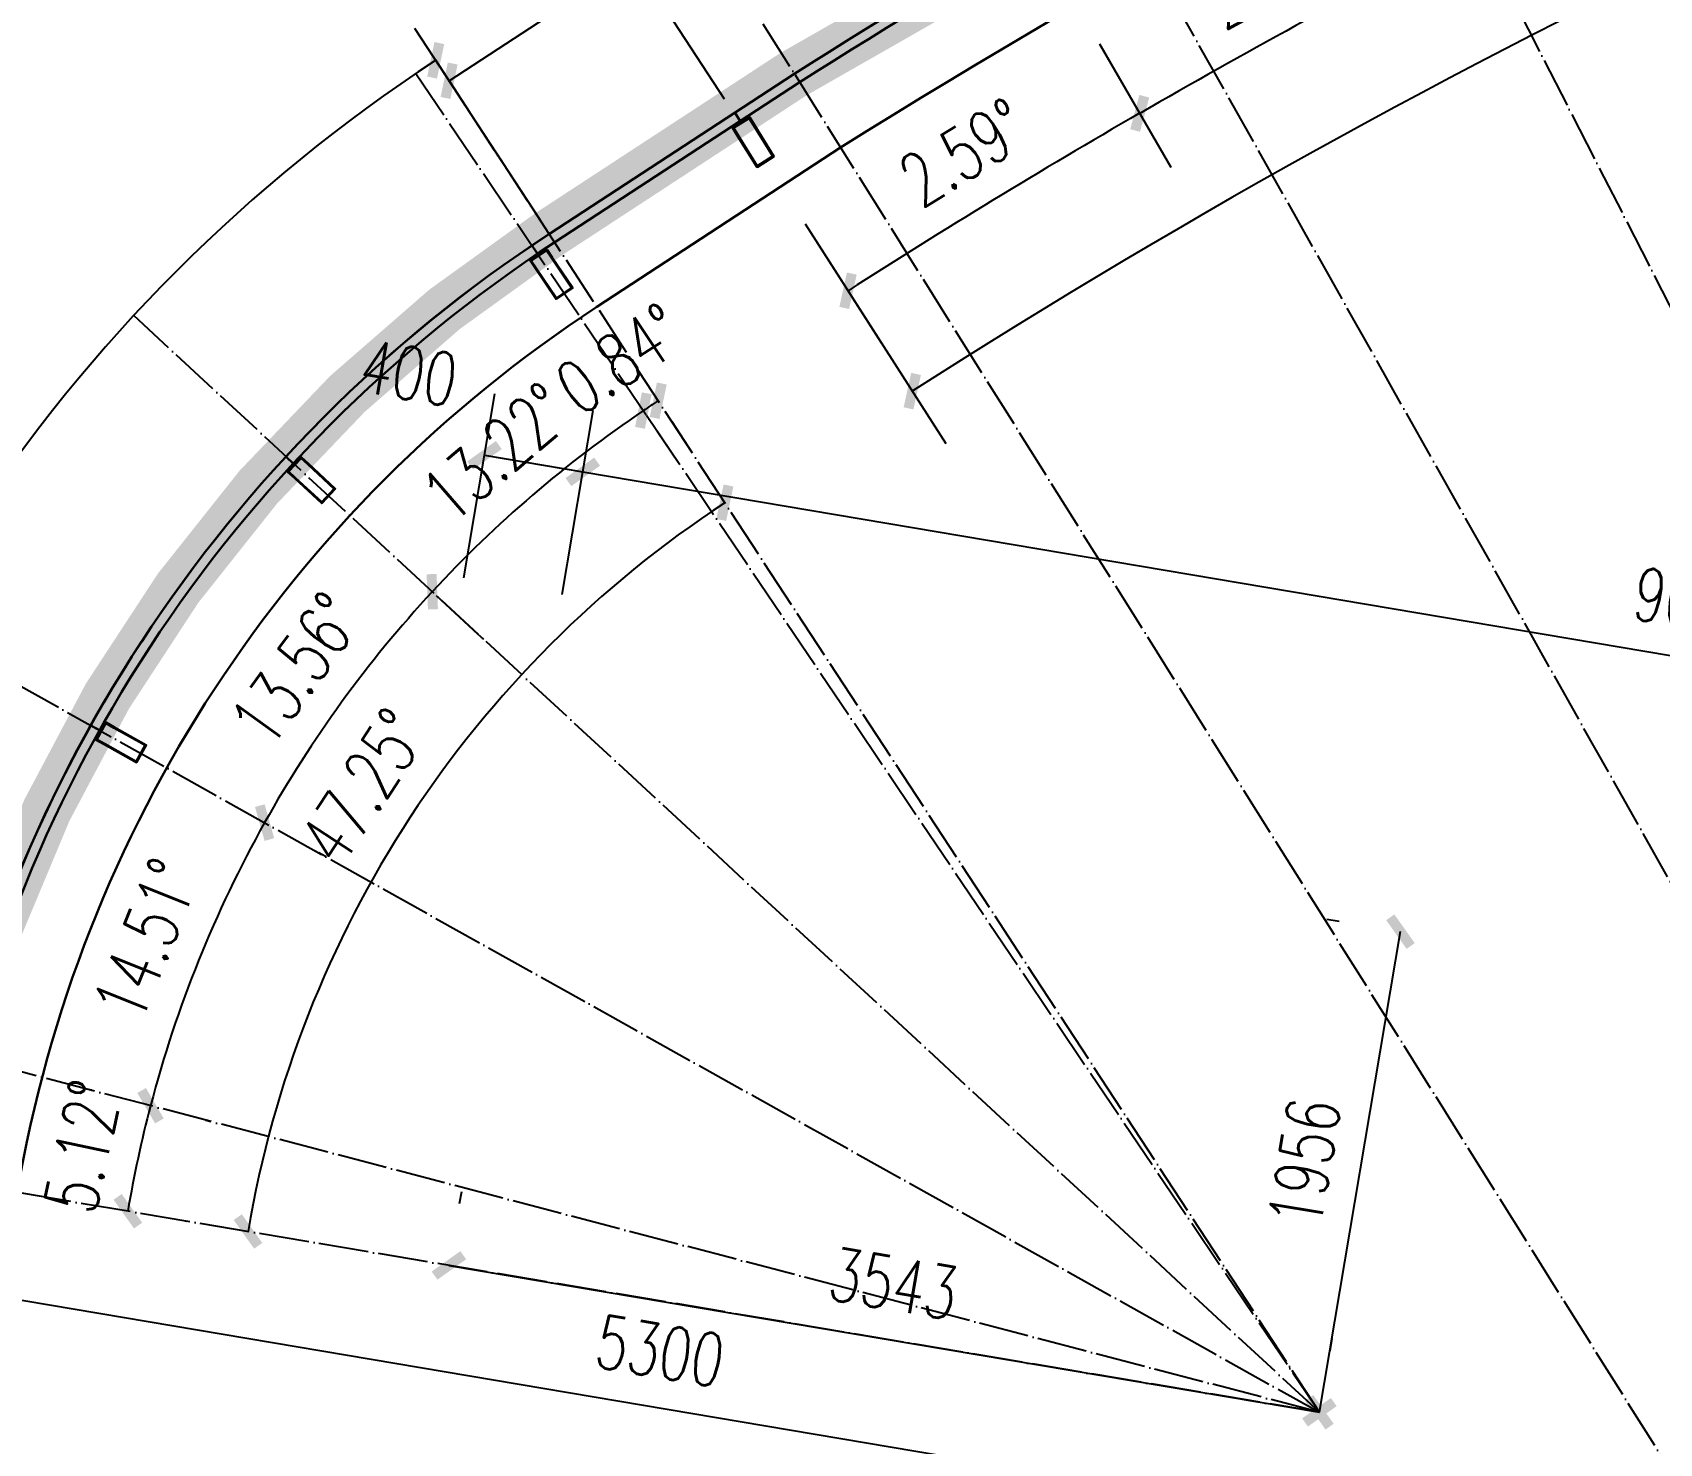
# Model space of a CAD drawing. Extents: x -936 to 12807311, y 101 to 1511157.
# Drawn here: x 12278183 to 12284713, y 1195973 to 1201635 of the extents above; entities that cross this region are included whole.
import ezdxf

# ---------------------------------------------------------------- set-up
doc = ezdxf.new("R2010")
doc.units = 0
doc.header["$LTSCALE"] = 1000
doc.header["$MEASUREMENT"] = 0
for name, pattern in [('PX-PLAN-F2-T3$0$DASHED', [0.75, 0.5, -0.25]), ('PX-PLAN-F2-T3$0$DOTE', [2.42, 2, -0.2, 0.02, -0.2]), ('PX-PLAN-F2-T3$0$S-1-AXIS$0$CENTER', [50.8, 31.75, -6.35, 6.35, -6.35])]:
    doc.linetypes.add(name, pattern=pattern)
for name, color, linetype, lineweight in [('PX-GLAZ-F2$0$PX-GLAZ-F2$0$_EDO-ALUMINIUM-SECTION', 90, 'Continuous', 30), ('PX-GLAZ-F2$0$PX-GLAZ-F2$0$_EDO-GLASS-SECTION', 130, 'Continuous', 30), ('PX-GLAZ-F2$0$PX-GLAZ-F2$0$PX-GLAZ-F2$0$板边线', 36, 'Continuous', 30)]:
    doc.layers.add(name, color=color, linetype=linetype, lineweight=lineweight)
for name, color, linetype in [('PX-GLAZ-F2$0$PX-GLAZ-F2$0$PX-GLAZ-F2$0$幕墙线', 104, 'Continuous'), ('PX-GLAZ-F2$0$绿化', 3, 'Continuous'), ('PX-PLAN-F2-T3$0$FIRE', 1, 'PX-PLAN-F2-T3$0$DASHED'), ('PX-PLAN-F2-T3$0$PUB_DIM', 3, 'Continuous'), ('PX-PLAN-F2-T3$0$S-1-AXIS$0$0S-AXIS', 1, 'PX-PLAN-F2-T3$0$S-1-AXIS$0$CENTER')]:
    doc.layers.add(name, color=color, linetype=linetype)
doc.styles.add('PX-PLAN-F2-T3$0$_TCH_DIM_T3', font='SIMPLEX', dxfattribs={"width": 0.705882, "bigfont": 'GBCBIG'})
doc.dimstyles.new('PX-PLAN-F2-T3$0$_TCH_ARCH&&100', dxfattribs={"dimtxt": 212.5, "dimasz": 100, "dimexe": 250, "dimexo": 300, "dimgap": 118.75, "dimtad": 1, "dimdec": 0, "dimzin": 0, "dimdsep": 46, "dimtxsty": 'PX-PLAN-F2-T3$0$_TCH_DIM_T3', "dimblk": 'PX-PLAN-F2-T3$0$_ArchTick', "dimcen": 0.09, "dimclrd": 1, "dimclre": 1, "dimclrt": 4, "dimazin": 2, "dimtfac": 1, "dimtdec": 0, "dimtix": 1, "dimtmove": 2, "dimatfit": 3, "dimfxl": 0, "dimtolj": 1, "dimtzin": 0, "dimarcsym": 0})

# ---------------------------------------------------------------- blocks, each defined once
blk = doc.blocks.new('PX-PLAN-F2-T3$0$_ArchTick')
at = {"color": 0, "linetype": 'ByBlock', "const_width": 0.4}
blk.add_lwpolyline([(-0.5, -0.5), (0.5, 0.5)], dxfattribs=at)
blk = doc.blocks.new('*D1261')
at = {"layer": 'Defpoints', "color": 0, "transparency": 16777216}
for p in [(12280391.8, 1199872.3), (12279864.5, 1199151.4), (12280258.9, 1199084.8)]:
    blk.add_point(p, dxfattribs=at)
at = {"layer": 'PX-PLAN-F2-T3$0$PUB_DIM', "color": 1, "lineweight": -2, "transparency": 16777216}
for p, q in [((12279914.4, 1199447.2), (12280038.9, 1200185.4)), ((12280308.8, 1199380.7), (12280433.4, 1200118.9)), ((12279997.3, 1199938.9), (12280391.8, 1199872.3))]:
    blk.add_line(p, q, dxfattribs=at)
at = {"layer": 'PX-PLAN-F2-T3$0$PUB_DIM', "color": 1, "lineweight": -2, "transparency": 16777216, "xscale": 100, "yscale": 100, "zscale": 100}
for p, rotation in [((12279997.3, 1199938.9), 170.4236160359734), ((12280391.8, 1199872.3), 350.4236160359733)]:
    blk.add_blockref('PX-PLAN-F2-T3$0$_ArchTick', p, dxfattribs=dict(at, rotation=rotation))
at = {"layer": 'PX-PLAN-F2-T3$0$PUB_DIM', "color": 4, "transparency": 16777216, "insert": (12279693.6, 1200269), "char_height": 212.5, "attachment_point": 5, "rotation": 350.42362, "style": 'PX-PLAN-F2-T3$0$_TCH_DIM_T3'}
blk.add_mtext('\\A1;400', dxfattribs=at)
blk = doc.blocks.new('*D1262')
at = {"layer": 'Defpoints', "color": 0, "transparency": 16777216}
for p in [(12280258.9, 1199084.8), (12289266.3, 1198375.1), (12289133.5, 1197587.6)]:
    blk.add_point(p, dxfattribs=at)
at = {"layer": 'PX-PLAN-F2-T3$0$PUB_DIM', "color": 1, "lineweight": -2, "transparency": 16777216}
for p, q in [((12280308.8, 1199380.7), (12280433.4, 1200118.9)), ((12280391.8, 1199872.3), (12289266.3, 1198375.1)), ((12289183.4, 1197883.4), (12289307.9, 1198621.6))]:
    blk.add_line(p, q, dxfattribs=at)
at = {"layer": 'PX-PLAN-F2-T3$0$PUB_DIM', "color": 1, "lineweight": -2, "transparency": 16777216, "xscale": 100, "yscale": 100, "zscale": 100}
for p, rotation in [((12280391.8, 1199872.3), 170.4236160359729), ((12289266.3, 1198375.1), 350.4236160359729)]:
    blk.add_blockref('PX-PLAN-F2-T3$0$_ArchTick', p, dxfattribs=dict(at, rotation=rotation))
at = {"layer": 'PX-PLAN-F2-T3$0$PUB_DIM', "color": 4, "transparency": 16777216, "insert": (12284866.5, 1199345.6), "char_height": 212.5, "attachment_point": 5, "rotation": 350.42362, "style": 'PX-PLAN-F2-T3$0$_TCH_DIM_T3'}
blk.add_mtext('\\A1;9000', dxfattribs=at)
blk = doc.blocks.new('*D1588')
at = {"layer": 'Defpoints', "color": 0, "transparency": 16777216}
for p in [(12283602.7, 1202554.2), (12282315.5, 1201850.1), (12283464.7, 1201777.2), (12297809.6, 1175052.8)]:
    blk.add_point(p, dxfattribs=at)
at = {"layer": 'PX-PLAN-F2-T3$0$PUB_DIM', "color": 1, "lineweight": -2, "transparency": 16777216}
for p, q in [((12283740.4, 1202287.7), (12284003.5, 1201778.4)), ((12282465.7, 1201590.4), (12282752.6, 1201094.2))]:
    blk.add_line(p, q, dxfattribs=at)
blk.add_arc((12297809.6, 1175052.8), 30331.1, 117.32025, 120.03621, dxfattribs=at)
at = {"layer": 'PX-PLAN-F2-T3$0$PUB_DIM', "color": 1, "lineweight": -2, "transparency": 16777216, "xscale": 100, "yscale": 100, "zscale": 100}
for p, rotation in [((12283888.8, 1202000.5), 27.32025090469158), ((12282627.5, 1201310.6), 210.0362142233411)]:
    blk.add_blockref('PX-PLAN-F2-T3$0$_ArchTick', p, dxfattribs=dict(at, rotation=rotation))
at = {"layer": 'PX-PLAN-F2-T3$0$PUB_DIM', "color": 4, "transparency": 16777216, "insert": (12283146.1, 1201860.5), "char_height": 212.5, "attachment_point": 5, "rotation": 28.67823, "style": 'PX-PLAN-F2-T3$0$_TCH_DIM_T3'}
blk.add_mtext('\\A1;2.72°', dxfattribs=at)
blk = doc.blocks.new('*D1589')
at = {"layer": 'Defpoints', "color": 0, "transparency": 16777216}
for p in [(12282317.3, 1201847), (12281123.1, 1201120), (12282233.2, 1201080.1), (12297809.6, 1175052.8)]:
    blk.add_point(p, dxfattribs=at)
at = {"layer": 'PX-PLAN-F2-T3$0$PUB_DIM', "color": 1, "lineweight": -2, "transparency": 16777216}
for p, q in [((12282467.5, 1201587.3), (12282752, 1201095.3)), ((12281284.8, 1200867.4), (12281591.2, 1200388.7))]:
    blk.add_line(p, q, dxfattribs=at)
blk.add_arc((12297809.6, 1175052.8), 30332.3, 120.03621, 122.62465, dxfattribs=at)
at = {"layer": 'PX-PLAN-F2-T3$0$PUB_DIM', "color": 1, "lineweight": -2, "transparency": 16777216, "xscale": 100, "yscale": 100, "zscale": 100}
for p, rotation in [((12282626.9, 1201311.7), 30.03621422323123), ((12281456.5, 1200599.2), 212.6246542149452)]:
    blk.add_blockref('PX-PLAN-F2-T3$0$_ArchTick', p, dxfattribs=dict(at, rotation=rotation))
at = {"layer": 'PX-PLAN-F2-T3$0$PUB_DIM', "color": 4, "transparency": 16777216, "insert": (12281920.6, 1201154.3), "char_height": 212.5, "attachment_point": 5, "rotation": 31.33043, "style": 'PX-PLAN-F2-T3$0$_TCH_DIM_T3'}
blk.add_mtext('\\A1;2.59°', dxfattribs=at)
blk = doc.blocks.new('*D1590')
at = {"layer": 'Defpoints', "color": 0, "transparency": 16777216}
for p in [(12296701.5, 1205984.8), (12291479, 1204227.7), (12281122.4, 1201121), (12297809.6, 1175052.8)]:
    blk.add_point(p, dxfattribs=at)
at = {"layer": 'PX-PLAN-F2-T3$0$PUB_DIM', "color": 1, "lineweight": -2, "transparency": 16777216}
for p, q in [((12296712.3, 1205685), (12296749.8, 1204637.6)), ((12281284.2, 1200868.4), (12281849.2, 1199985.7))]:
    blk.add_line(p, q, dxfattribs=at)
blk.add_arc((12297809.6, 1175052.8), 29853.9, 92.05163, 122.62465, dxfattribs=at)
at = {"layer": 'PX-PLAN-F2-T3$0$PUB_DIM', "color": 1, "lineweight": -2, "transparency": 16777216, "xscale": 100, "yscale": 100, "zscale": 100}
for p, rotation in [((12296740.8, 1204887.5), 2.051625935712369), ((12281714.4, 1200196.3), 212.6246542150439)]:
    blk.add_blockref('PX-PLAN-F2-T3$0$_ArchTick', p, dxfattribs=dict(at, rotation=rotation))
at = {"layer": 'PX-PLAN-F2-T3$0$PUB_DIM', "color": 4, "transparency": 16777216, "insert": (12288845.8, 1203764.9), "char_height": 212.5, "attachment_point": 5, "rotation": 17.33814, "style": 'PX-PLAN-F2-T3$0$_TCH_DIM_T3'}
blk.add_mtext('\\A1;30.57°', dxfattribs=at)
blk = doc.blocks.new('*D1592')
at = {"layer": 'Defpoints', "color": 0, "transparency": 16777216}
for p in [(12280596, 1201926.3), (12281125.2, 1201116.6), (12280384.4, 1200632.4)]:
    blk.add_point(p, dxfattribs=at)
at = {"layer": 'PX-PLAN-F2-T3$0$PUB_DIM', "color": 1, "lineweight": -2, "transparency": 16777216}
for p, q in [((12280961.1, 1201367.8), (12280459.2, 1202135.5)), ((12279855.2, 1201442), (12280596, 1201926.3)), ((12280220.3, 1200883.5), (12279718.4, 1201651.3))]:
    blk.add_line(p, q, dxfattribs=at)
at = {"layer": 'PX-PLAN-F2-T3$0$PUB_DIM', "color": 1, "lineweight": -2, "transparency": 16777216, "xscale": 100, "yscale": 100, "zscale": 100}
for p, rotation in [((12280596, 1201926.3), 33.17171712535541), ((12279855.2, 1201442), 213.1717171253554)]:
    blk.add_blockref('PX-PLAN-F2-T3$0$_ArchTick', p, dxfattribs=dict(at, rotation=rotation))
at = {"layer": 'PX-PLAN-F2-T3$0$PUB_DIM', "color": 4, "transparency": 16777216, "insert": (12280102.5, 1201872.5), "char_height": 212.5, "attachment_point": 5, "rotation": 33.17172, "style": 'PX-PLAN-F2-T3$0$_TCH_DIM_T3'}
blk.add_mtext('\\A1;885', dxfattribs=at)
blk = doc.blocks.new('*D1593')
at = {"layer": 'Defpoints', "color": 0, "transparency": 16777216}
for p in [(12280523.2, 1200284.1), (12280585.2, 1200325.2), (12280674.7, 1200144.7), (12283348.4, 1196098.1)]:
    blk.add_point(p, dxfattribs=at)
at = {"layer": 'PX-PLAN-F2-T3$0$PUB_DIM', "color": 1, "lineweight": -2, "transparency": 16777216}
for p, q in [((12280749.4, 1200074.1), (12280831.4, 1199948.6)), ((12280691, 1200035.4), (12280775, 1199911.1))]:
    blk.add_line(p, q, dxfattribs=at)
blk.add_arc((12283348.4, 1196098.1), 4850.1, 123.17172, 124.01608, dxfattribs=at)
at = {"layer": 'PX-PLAN-F2-T3$0$PUB_DIM', "color": 1, "lineweight": -2, "transparency": 16777216, "xscale": 100, "yscale": 100, "zscale": 100}
for p, rotation in [((12280635.1, 1200118.3), 214.016081188641), ((12280694.6, 1200157.8), 33.17171712598482)]:
    blk.add_blockref('PX-PLAN-F2-T3$0$_ArchTick', p, dxfattribs=dict(at, rotation=rotation))
at = {"layer": 'PX-PLAN-F2-T3$0$PUB_DIM', "color": 4, "transparency": 16777216, "insert": (12280540.3, 1200325.6), "char_height": 212.5, "attachment_point": 5, "rotation": 33.5939, "style": 'PX-PLAN-F2-T3$0$_TCH_DIM_T3'}
blk.add_mtext('\\A1;0.84°', dxfattribs=at)
blk = doc.blocks.new('*D1594')
at = {"layer": 'Defpoints', "color": 0, "transparency": 16777216}
for p in [(12280479.6, 1200348.7), (12280334.3, 1199897.9), (12279583.6, 1199580.1), (12283348.4, 1196098.1)]:
    blk.add_point(p, dxfattribs=at)
at = {"layer": 'PX-PLAN-F2-T3$0$PUB_DIM', "color": 1, "lineweight": -2, "transparency": 16777216}
for p, q in [((12280647.4, 1200100.1), (12280775, 1199911.1)), ((12279803.8, 1199376.4), (12279971.2, 1199221.6))]:
    blk.add_line(p, q, dxfattribs=at)
blk.add_arc((12283348.4, 1196098.1), 4850.1, 124.01608, 137.23512, dxfattribs=at)
at = {"layer": 'PX-PLAN-F2-T3$0$PUB_DIM', "color": 1, "lineweight": -2, "transparency": 16777216, "xscale": 100, "yscale": 100, "zscale": 100}
for p, rotation in [((12280635.1, 1200118.3), 34.01608118821373), ((12279787.7, 1199391.3), 227.2351218831866)]:
    blk.add_blockref('PX-PLAN-F2-T3$0$_ArchTick', p, dxfattribs=dict(at, rotation=rotation))
at = {"layer": 'PX-PLAN-F2-T3$0$PUB_DIM', "color": 4, "transparency": 16777216, "insert": (12280043.9, 1199950), "char_height": 212.5, "attachment_point": 5, "rotation": 40.6256, "style": 'PX-PLAN-F2-T3$0$_TCH_DIM_T3'}
blk.add_mtext('\\A1;13.22°', dxfattribs=at)
blk = doc.blocks.new('*D1595')
at = {"layer": 'Defpoints', "color": 0, "transparency": 16777216}
for p in [(12279774.7, 1199403.3), (12279539.3, 1199100.5), (12279099.4, 1198473.3), (12283348.4, 1196098.1)]:
    blk.add_point(p, dxfattribs=at)
at = {"layer": 'PX-PLAN-F2-T3$0$PUB_DIM', "color": 1, "lineweight": -2, "transparency": 16777216}
for p, q in [((12279995, 1199199.6), (12279971.2, 1199221.6)), ((12279361.3, 1198326.9), (12279333.1, 1198342.7))]:
    blk.add_line(p, q, dxfattribs=at)
blk.add_arc((12283348.4, 1196098.1), 4850.1, 137.23512, 150.79439, dxfattribs=at)
at = {"layer": 'PX-PLAN-F2-T3$0$PUB_DIM', "color": 1, "lineweight": -2, "transparency": 16777216, "xscale": 100, "yscale": 100, "zscale": 100}
for p, rotation in [((12279787.7, 1199391.3), 47.23512188294197), ((12279114.8, 1198464.7), 240.7943891699026)]:
    blk.add_blockref('PX-PLAN-F2-T3$0$_ArchTick', p, dxfattribs=dict(at, rotation=rotation))
at = {"layer": 'PX-PLAN-F2-T3$0$PUB_DIM', "color": 4, "transparency": 16777216, "insert": (12279241.8, 1199080.1), "char_height": 212.5, "attachment_point": 5, "rotation": 54.01476, "style": 'PX-PLAN-F2-T3$0$_TCH_DIM_T3'}
blk.add_mtext('\\A1;13.56°', dxfattribs=at)
blk = doc.blocks.new('*D1596')
at = {"layer": 'Defpoints', "color": 0, "transparency": 16777216}
for p in [(12279053.2, 1198499.2), (12278930.4, 1198099.3), (12278588.7, 1197346.4), (12283348.4, 1196098.1)]:
    blk.add_point(p, dxfattribs=at)
at = {"layer": 'PX-PLAN-F2-T3$0$PUB_DIM', "color": 1, "lineweight": -2, "transparency": 16777216}
for p, q in [((12279315.1, 1198352.8), (12279333.1, 1198342.7)), ((12278878.8, 1197270.3), (12278898.8, 1197265.1))]:
    blk.add_line(p, q, dxfattribs=at)
blk.add_arc((12283348.4, 1196098.1), 4850.1, 150.79439, 165.3043, dxfattribs=at)
at = {"layer": 'PX-PLAN-F2-T3$0$PUB_DIM', "color": 1, "lineweight": -2, "transparency": 16777216, "xscale": 100, "yscale": 100, "zscale": 100}
for p, rotation in [((12279114.8, 1198464.7), 60.79438916955197), ((12278656.9, 1197328.5), 255.3043044342494)]:
    blk.add_blockref('PX-PLAN-F2-T3$0$_ArchTick', p, dxfattribs=dict(at, rotation=rotation))
at = {"layer": 'PX-PLAN-F2-T3$0$PUB_DIM', "color": 4, "transparency": 16777216, "insert": (12278641.2, 1197995.2), "char_height": 212.5, "attachment_point": 5, "rotation": 68.04935, "style": 'PX-PLAN-F2-T3$0$_TCH_DIM_T3'}
blk.add_mtext('\\A1;14.51°', dxfattribs=at)
blk = doc.blocks.new('*D1597')
at = {"layer": 'Defpoints', "color": 0, "transparency": 16777216}
for p in [(12278711.5, 1197314.2), (12278622.4, 1197188.3), (12278621.5, 1196895.6), (12283348.4, 1196098.1)]:
    blk.add_point(p, dxfattribs=at)
at = {"layer": 'PX-PLAN-F2-T3$0$PUB_DIM', "color": 1, "lineweight": -2, "transparency": 16777216}
for p, q in [((12278421.3, 1197390.3), (12278415.1, 1197392)), ((12278325.7, 1196945.5), (12278319.3, 1196946.6))]:
    blk.add_line(p, q, dxfattribs=at)
blk.add_arc((12283348.4, 1196098.1), 4850.1, 165.3043, 170.42362, dxfattribs=at)
at = {"layer": 'PX-PLAN-F2-T3$0$PUB_DIM', "color": 1, "lineweight": -2, "transparency": 16777216, "xscale": 100, "yscale": 100, "zscale": 100}
for p, rotation in [((12278656.9, 1197328.5), 75.30430443360385), ((12278565.9, 1196905), 260.4236163886421)]:
    blk.add_blockref('PX-PLAN-F2-T3$0$_ArchTick', p, dxfattribs=dict(at, rotation=rotation))
at = {"layer": 'PX-PLAN-F2-T3$0$PUB_DIM', "color": 4, "transparency": 16777216, "insert": (12278386.7, 1197165.1), "char_height": 212.5, "attachment_point": 5, "rotation": 77.86396, "style": 'PX-PLAN-F2-T3$0$_TCH_DIM_T3'}
blk.add_mtext('\\A1;5.12°', dxfattribs=at)
blk = doc.blocks.new('*D1598')
at = {"layer": 'Defpoints', "color": 0, "transparency": 16777216}
for p in [(12280986.6, 1199711.2), (12280060.9, 1198963.7), (12279092.1, 1196816.2), (12283348.4, 1196098.1)]:
    blk.add_point(p, dxfattribs=at)
at = {"layer": 'PX-PLAN-F2-T3$0$PUB_DIM', "color": 1, "lineweight": -2, "transparency": 16777216}
for p, q in [((12280822.5, 1199962.3), (12280825.4, 1199957.7)), ((12278796.2, 1196866.1), (12278801.6, 1196865.2))]:
    blk.add_line(p, q, dxfattribs=at)
blk.add_arc((12283348.4, 1196098.1), 4361, 123.17172, 170.42362, dxfattribs=at)
at = {"layer": 'PX-PLAN-F2-T3$0$PUB_DIM', "color": 1, "lineweight": -2, "transparency": 16777216, "xscale": 100, "yscale": 100, "zscale": 100}
for p, rotation in [((12280962.2, 1199748.5), 33.17171712531385), ((12279048.1, 1196823.7), 260.4236163896455)]:
    blk.add_blockref('PX-PLAN-F2-T3$0$_ArchTick', p, dxfattribs=dict(at, rotation=rotation))
at = {"layer": 'PX-PLAN-F2-T3$0$PUB_DIM', "color": 4, "transparency": 16777216, "insert": (12279511, 1198609.4), "char_height": 212.5, "attachment_point": 5, "rotation": 56.79767, "style": 'PX-PLAN-F2-T3$0$_TCH_DIM_T3'}
blk.add_mtext('\\A1;47.25°', dxfattribs=at)
blk = doc.blocks.new('*D1599')
at = {"layer": 'Defpoints', "color": 0, "transparency": 16777216}
for p in [(12279692.2, 1201691.4), (12278461.9, 1200357.5), (12276759.2, 1197209.8), (12283348.4, 1196098.1)]:
    blk.add_point(p, dxfattribs=at)
at = {"layer": 'PX-PLAN-F2-T3$0$PUB_DIM', "color": 1, "lineweight": -2, "transparency": 16777216}
for p, q in [((12279856.3, 1201440.3), (12279938.4, 1201314.8)), ((12277055, 1197159.9), (12277202.9, 1197135))]:
    blk.add_line(p, q, dxfattribs=at)
blk.add_arc((12283348.4, 1196098.1), 6482.3, 123.17172, 170.42362, dxfattribs=at)
at = {"layer": 'PX-PLAN-F2-T3$0$PUB_DIM', "color": 1, "lineweight": -2, "transparency": 16777216, "xscale": 100, "yscale": 100, "zscale": 100}
for p, rotation in [((12279801.6, 1201524), 33.17171712540819), ((12276956.4, 1197176.5), 260.4236163896746)]:
    blk.add_blockref('PX-PLAN-F2-T3$0$_ArchTick', p, dxfattribs=dict(at, rotation=rotation))
at = {"layer": 'PX-PLAN-F2-T3$0$PUB_DIM', "color": 4, "transparency": 16777216, "insert": (12277736.1, 1199771), "char_height": 212.5, "attachment_point": 5, "rotation": 56.79767, "style": 'PX-PLAN-F2-T3$0$_TCH_DIM_T3'}
blk.add_mtext('\\A1;4689', dxfattribs=at)
blk = doc.blocks.new('*D1600')
at = {"layer": 'Defpoints', "color": 0, "transparency": 16777216}
for p in [(12278122.2, 1196979.9), (12283348.4, 1196098.1), (12283278, 1195681.2)]:
    blk.add_point(p, dxfattribs=at)
at = {"layer": 'PX-PLAN-F2-T3$0$PUB_DIM', "color": 1, "lineweight": -2, "transparency": 16777216}
for p, q in [((12278072.3, 1196684), (12278010.3, 1196316.4)), ((12278051.9, 1196562.9), (12283278, 1195681.2)), ((12283298.5, 1195802.3), (12283236.4, 1195434.7))]:
    blk.add_line(p, q, dxfattribs=at)
at = {"layer": 'PX-PLAN-F2-T3$0$PUB_DIM', "color": 1, "lineweight": -2, "transparency": 16777216, "xscale": 100, "yscale": 100, "zscale": 100}
for p, rotation in [((12278051.9, 1196562.9), 170.4236163896778), ((12283278, 1195681.2), 350.4236163896778)]:
    blk.add_blockref('PX-PLAN-F2-T3$0$_ArchTick', p, dxfattribs=dict(at, rotation=rotation))
at = {"layer": 'PX-PLAN-F2-T3$0$PUB_DIM', "color": 4, "transparency": 16777216, "insert": (12280702.4, 1196343.9), "char_height": 212.5, "attachment_point": 5, "rotation": 350.42362, "style": 'PX-PLAN-F2-T3$0$_TCH_DIM_T3'}
blk.add_mtext('\\A1;5300', dxfattribs=at)
blk = doc.blocks.new('*D1606')
at = {"layer": 'Defpoints', "color": 0, "transparency": 16777216}
for p in [(12279854.5, 1196687.6), (12283348.4, 1196098.1), (12283348.4, 1196098.1)]:
    blk.add_point(p, dxfattribs=at)
at = {"layer": 'PX-PLAN-F2-T3$0$PUB_DIM', "color": 1, "lineweight": -2, "transparency": 16777216}
for p, q in [((12279904.4, 1196983.4), (12279896, 1196934.1)), ((12279854.5, 1196687.6), (12283348.4, 1196098.1)), ((12283398.3, 1196394), (12283390, 1196344.7))]:
    blk.add_line(p, q, dxfattribs=at)
at = {"layer": 'PX-PLAN-F2-T3$0$PUB_DIM', "color": 1, "lineweight": -2, "transparency": 16777216, "xscale": 100, "yscale": 100, "zscale": 100}
for p, rotation in [((12279854.5, 1196687.6), 170.4236160329069), ((12283348.4, 1196098.1), 350.4236160329069)]:
    blk.add_blockref('PX-PLAN-F2-T3$0$_ArchTick', p, dxfattribs=dict(at, rotation=rotation))
at = {"layer": 'PX-PLAN-F2-T3$0$PUB_DIM', "color": 4, "transparency": 16777216, "insert": (12281638.8, 1196614.7), "char_height": 212.5, "attachment_point": 5, "rotation": 350.42362, "style": 'PX-PLAN-F2-T3$0$_TCH_DIM_T3'}
blk.add_mtext('\\A1;3543', dxfattribs=at)
blk = doc.blocks.new('*D1607')
at = {"layer": 'Defpoints', "color": 0, "transparency": 16777216}
for p in [(12283673.8, 1198027), (12283673.8, 1198027), (12283348.4, 1196098.1)]:
    blk.add_point(p, dxfattribs=at)
at = {"layer": 'PX-PLAN-F2-T3$0$PUB_DIM', "color": 1, "lineweight": -2, "transparency": 16777216}
for p, q in [((12283378, 1198076.9), (12283427.3, 1198068.6)), ((12283348.4, 1196098.1), (12283673.8, 1198027)), ((12283052.5, 1196148.1), (12283101.8, 1196139.7))]:
    blk.add_line(p, q, dxfattribs=at)
at = {"layer": 'PX-PLAN-F2-T3$0$PUB_DIM', "color": 1, "lineweight": -2, "transparency": 16777216, "xscale": 100, "yscale": 100, "zscale": 100}
for p, rotation in [((12283673.8, 1198027), 80.42361606716608), ((12283348.4, 1196098.1), 260.4236160671661)]:
    blk.add_blockref('PX-PLAN-F2-T3$0$_ArchTick', p, dxfattribs=dict(at, rotation=rotation))
at = {"layer": 'PX-PLAN-F2-T3$0$PUB_DIM', "color": 4, "transparency": 16777216, "insert": (12283289.2, 1197100), "char_height": 212.5, "attachment_point": 5, "rotation": 80.42362, "style": 'PX-PLAN-F2-T3$0$_TCH_DIM_T3'}
blk.add_mtext('\\A1;1956', dxfattribs=at)
blk = doc.blocks.new('PX-GLAZ-F2$0$PX-GLAZ-F2$0$标准块')
at = {"layer": 'PX-GLAZ-F2$0$PX-GLAZ-F2$0$_EDO-ALUMINIUM-SECTION'}
blk.add_line((0, 0), (0, -46, 0.1), dxfattribs=at)
at = {"layer": 'PX-GLAZ-F2$0$PX-GLAZ-F2$0$_EDO-ALUMINIUM-SECTION', "extrusion": (1.58294e-17, 0.001776, 0.999998)}
for points in [[(40, -49), (40, -85), (40, -233), (-40, -233), (-40, -85.2), (-40, -46), (40, -46)], [(37, -49), (37, -85), (37, -85), (37, -230), (-37, -230), (-37, -85), (-37, -85), (-37, -49), (37, -49)]]:
    blk.add_lwpolyline(points, close=True, dxfattribs=at)
blk = doc.blocks.new('PX-GLAZ-F2')
at = {"layer": 'PX-GLAZ-F2$0$绿化', "ltscale": 100}
h = blk.add_hatch(dxfattribs=at)
h.set_pattern_fill('CROSS', color=256, scale=200)
h.set_pattern_definition([(0, (0, 0), (317.5, 317.5), [158.75, -476.25]), (90, (79.38, -79.38), (-317.5, 317.5), [158.75, -476.25])])
edge = h.paths.add_edge_path()
edge.add_spline(control_points=[(12248706, 1227659.1), (12249131.2, 1228506.9), (12249645.7, 1229303.6), (12250243.3, 1230039.9)], knot_values=[0, 0, 0, 0, 0.216924, 0.216924, 0.216924, 0.216924], weights=[1, 0.996083, 0.996083, 1], degree=3, periodic=0)
edge.add_spline(control_points=[(12250243.3, 1230039.9), (12252309.9, 1232880.9), (12254376.5, 1235721.8), (12256443.1, 1238562.8)], knot_values=[0.216924, 0.216924, 0.216924, 0.216924, 1.216924, 1.216924, 1.216924, 1.216924], weights=[1, 1, 1, 1], degree=3, periodic=0)
edge.add_spline(control_points=[(12256443.1, 1238562.8), (12256855.1, 1239129.1), (12257479, 1239447.2), (12258179.2, 1239448.1)], knot_values=[1.216924, 1.216924, 1.216924, 1.216924, 2.157612, 2.157612, 2.157612, 2.157612], weights=[1, 0.927608, 0.927608, 1], degree=3, periodic=0)
edge.add_spline(control_points=[(12258179.2, 1239448.1), (12258879.5, 1239448.9), (12259504.2, 1239132.3), (12259917.5, 1238567)], knot_values=[2.157612, 2.157612, 2.157612, 2.157612, 3.098299, 3.098299, 3.098299, 3.098299], weights=[1, 0.927608, 0.927608, 1], degree=3, periodic=0)
edge.add_spline(control_points=[(12259917.5, 1238567), (12260548, 1237710.5), (12261178.5, 1236854), (12261808.9, 1235997.5)], knot_values=[3.098299, 3.098299, 3.098299, 3.098299, 4.098299, 4.098299, 4.098299, 4.098299], weights=[1, 1, 1, 1], degree=3, periodic=0)
edge.add_spline(control_points=[(12261808.9, 1235997.5), (12263521.2, 1233671.3), (12265804.9, 1231902.8), (12268485.4, 1230826.9)], knot_values=[4.098299, 4.098299, 4.098299, 4.098299, 4.652859, 4.652859, 4.652859, 4.652859], weights=[1, 0.974536, 0.974536, 1], degree=3, periodic=0)
edge.add_spline(control_points=[(12268485.4, 1230826.9), (12268662.4, 1231007.2), (12268731.6, 1231250.2), (12268676.3, 1231496.7)], knot_values=[4.652859, 4.652859, 4.652859, 4.652859, 5.649853, 5.649853, 5.649853, 5.649853], weights=[1, 0.918868, 0.918868, 1], degree=3, periodic=0)
edge.add_spline(control_points=[(12268676.3, 1231496.7), (12268617.1, 1231738.6), (12268468.8, 1231938.7), (12268254.4, 1232065.5)], knot_values=[5.649853, 5.649853, 5.649853, 5.649853, 6.446513, 6.446513, 6.446513, 6.446513], weights=[1, 0.947807, 0.947807, 1], degree=3, periodic=0)
edge.add_spline(control_points=[(12268254.4, 1232065.5), (12267103.1, 1232776.1), (12266083.6, 1233665.5), (12265223.4, 1234709.7)], knot_values=[6.446513, 6.446513, 6.446513, 6.446513, 6.775264, 6.775264, 6.775264, 6.775264], weights=[1, 0.991014, 0.991014, 1], degree=3, periodic=0)
edge.add_spline(control_points=[(12265223.4, 1234709.7), (12264096, 1236051.5), (12262129.6, 1238391.9), (12260372, 1242231), (12256480.6, 1243543.3), (12252849.4, 1241495), (12250340.6, 1238037), (12248070.6, 1234565), (12247519.7, 1230670.2), (12248353, 1228555.3), (12248706, 1227659.1)], knot_values=[6.775264, 6.775264, 6.775264, 6.775264, 5292.874969, 9226.385284, 12034.29998, 16515.783225, 20509.83686, 24941.222035, 28831.152857, 31691.101626, 31691.101626, 31691.101626, 31691.101626], weights=[1, 1, 1, 1, 1, 1, 1, 1, 1, 1, 1], degree=3, periodic=0)
edge = h.paths.add_edge_path()
edge.add_line((12350572.1, 1250171.9), (12345847.5, 1250548.3))
edge.add_line((12345847.5, 1250548.3), (12342141.8, 1229321))
edge.add_arc((12336175.4, 1230692.1), 6121.9, 302.60421, 347.05847, ccw=False)
edge.add_arc((12345389.7, 1216855.3), 10503.8, 124.27677, 148.99986)
edge.add_arc((12344287.8, 1217517.4), 9218.3, 148.99986, 195.78563)
edge.add_arc((12226671.4, 1184267.2), 113007.7, 14.3349, 15.785626, ccw=False)
edge.add_arc((12324166, 1209181.5), 12380.1, -17.80782, 14.3349, ccw=False)
edge.add_line((12335952.9, 1205395.4), (12334257.7, 1200117.8))
edge.add_arc((12334246.6, 1197712), 2405.9, 11.27506, 89.73573, ccw=False)
edge.add_arc((12335021.7, 1197866.5), 1615.6, -9.56278, 11.27506, ccw=False)
edge.add_arc((12318788.1, 1200601.3), 18077.9, 349.66451, 350.43722, ccw=False)
edge.add_line((12336572.7, 1197357.9), (12337158.7, 1197228.4))
edge.add_line((12337158.7, 1197228.4), (12338932.8, 1205257.3))
edge.add_arc((12331756, 1206843.1), 7350, 347.53975, 385.14259)
edge.add_line((12338409.6, 1209966), (12337135.1, 1212681.5))
edge.add_arc((12343155, 1215506.9), 6650, 136.3842, 205.14259, ccw=False)
edge.add_line((12338340.5, 1220094.1), (12341350.4, 1223253.1))
edge.add_arc((12336029.1, 1228323.2), 7350, 316.3842, 350.09754)
edge.add_line((12343269.6, 1227059.2), (12347090.2, 1248944.5))
edge.add_line((12347090.2, 1248944.5), (12351754.6, 1248573))
edge.add_arc((12350316, 1248745.8), 1448.9, 353.14964, 439.81841)
edge = h.paths.add_edge_path()
edge.add_line((12329890.5, 1220636.8), (12332760, 1212631.4))
edge.add_line((12332760, 1212631.4), (12329676.6, 1211775.2))
edge.add_line((12329676.6, 1211775.2), (12331314.6, 1212230))
edge.add_line((12331314.6, 1212230), (12332557.8, 1207752.6))
edge.add_line((12332557.8, 1207752.6), (12330392.5, 1207151.4))
edge.add_arc((12335853.3, 1214426.6), 9096.6, 186.95866, 233.10806, ccw=False)
edge.add_arc((12340898.8, 1215042.4), 14179.5, 162.97302, 186.95866, ccw=False)
edge.add_arc((12329376.2, 1218571.1), 2128.8, 76.01983, 162.97302, ccw=False)
edge = h.paths.add_edge_path()
edge.add_spline(control_points=[(12297159.8, 1230058.2), (12297328.4, 1230848.4), (12297611.5, 1232175), (12298661.8, 1234113.7), (12300752.4, 1233643.1), (12302179.5, 1231710.5), (12305502.7, 1231446.7), (12308858, 1230950.4), (12312135.6, 1229259.9), (12315220.2, 1226420), (12318080.9, 1222865.1), (12322418.9, 1219690.6), (12322542.4, 1214282.7), (12320895.5, 1209063.7), (12315723.8, 1207150.9), (12311909, 1207413.1), (12309758.9, 1207758.4), (12309129.1, 1207859.5), (12310995.9, 1207584.2), (12312844.4, 1207963.6), (12314451.8, 1208952), (12317354.8, 1210737), (12318732.3, 1213854), (12318097.8, 1217202.3), (12317569.7, 1221919.1), (12314841.7, 1225803.1), (12310583.9, 1227900.3), (12307035.2, 1229914.1), (12303029.1, 1230689.2), (12298985.3, 1230144.5), (12298893.7, 1229984.7), (12298802.1, 1229824.9), (12298710.5, 1229665.1), (12298697.1, 1229625.6), (12298683.7, 1229586), (12298670.3, 1229546.5), (12298166.8, 1229717.1), (12297663.3, 1229887.7), (12297159.8, 1230058.2)], knot_values=[0, 0, 0, 0, 2509.700408, 4213.359833, 5630.177683, 7984.518911, 11137.817694, 14924.091468, 18297.557361, 21965.658871, 27403.802694, 32175.788926, 37032.380513, 42474.260842, 47438.699166, 52055.119781, 53967.632625, 53967.632625, 53967.632625, 53968.33034, 53968.33034, 53968.33034, 53969.537115, 53969.537115, 53969.537115, 53970.538726, 53970.538726, 53970.538726, 53971.188756, 53971.188756, 53971.188756, 53972.188756, 53972.188756, 53972.188756, 53973.188756, 53973.188756, 53973.188756, 53974.188756, 53974.188756, 53974.188756, 53974.188756], weights=[1, 1, 1, 1, 1, 1, 1, 1, 1, 1, 1, 1, 1, 1, 1, 1, 1, 1, 0.959842, 0.959842, 1, 0.882279, 0.882279, 1, 0.918131, 0.918131, 1, 0.965097, 0.965097, 1, 1, 1, 1, 1, 1, 1, 1, 1, 1], degree=3, periodic=0)
edge = h.paths.add_edge_path()
edge.add_arc((12264417, 1231062), 31784.2, 288.69408, 306.13039)
edge.add_arc((12282712.2, 1205688.8), 536.1, 326.20587, 388.29705)
edge.add_arc((12282257.3, 1205342), 1104.7, 32.95484, 44.08798)
edge.add_arc((12296904.8, 1178998.3), 30446.8, 117.06634, 124.81688)
edge.add_arc((12270335.2, 1229379), 26995.3, 242.81788, 289.89359, ccw=False)
edge.add_arc((12269712.4, 1219643.1), 18465.3, 214.97876, 230.64533, ccw=False)
edge.add_arc((12280518, 1228316.3), 32304.1, 208.46123, 216.59643, ccw=False)
edge.add_line((12252118.2, 1212921.4), (12251073.7, 1212284.2))
edge.add_arc((12251548.3, 1211765), 703.4, 132.4299, 196.5559)
edge.add_arc((12269478.4, 1221332.5), 21012.7, 207.7011, 284.11957)
edge = h.paths.add_edge_path()
edge.add_arc((12233920.3, 1265851.6), 16144.8, -7.15606, 23.05907, ccw=False)
edge.add_arc((12272144.2, 1259604.6), 22605.3, 169.19974, 186.44518)
edge.add_line((12249681.8, 1257067.1), (12250208.3, 1252638.7))
edge.add_line((12250208.3, 1252638.7), (12250862.7, 1252716.6))
edge.add_arc((12273478.7, 1255109.2), 22742.2, 165.02933, 186.03914, ccw=False)
edge.add_arc((12521635.5, 1188752), 279617.8, 164.395979, 165.029333, ccw=False)
edge.add_arc((12246304.4, 1265646.6), 6249.3, 344.39598, 373.49578)
edge.add_arc((12241392.1, 1264467.7), 11301.1, 13.49578, 45.22187)
edge.add_line((12249352.2, 1272489.7), (12248777.5, 1272176.5))
edge.add_spline(control_points=[(12272311.3, 1185673.5), (12273059.3, 1190105.5), (12273807.4, 1194537.4), (12273916.6, 1195057.1), (12273551.9, 1195443.1), (12273187.2, 1195829.1), (12272662.2, 1195749.5), (12269776.4, 1195164.7), (12266890.5, 1194579.8), (12265653.8, 1194222), (12265338.4, 1192973.8), (12264835.5, 1189992.8), (12264332.5, 1187011.7), (12264187.7, 1185999.1), (12265170.5, 1185715.3), (12268131.7, 1185215.7), (12271092.9, 1184716.1), (12272121.2, 1184661.4), (12272311.3, 1185673.5)], knot_values=[0, 0, 0, 1, 1, 1.964231, 1.964231, 2.928463, 2.928463, 3.928463, 3.928463, 4.970151, 4.970151, 5.970151, 5.970151, 7.401839, 7.401839, 8.401839, 8.401839, 9.840172, 9.840172, 9.840172], weights=[1, 1, 1, 0.886016, 1, 0.886016, 1, 1, 1, 0.867399, 1, 1, 1, 0.75454, 1, 1, 1, 0.752355, 1], degree=2, periodic=0)
at = {"layer": 'PX-GLAZ-F2$0$PX-GLAZ-F2$0$_EDO-GLASS-SECTION', "elevation": 41.4}
for points in [[(12277326.3, 1194361.5), (12277777.8, 1197038.1, -0.209147), (12280257.7, 1200827.4), (12281238.9, 1201468.8, -0.022979), (12283537.9, 1202781.6, -0.022089)], [(12277365.8, 1194354.8), (12277817.3, 1197031.5, -0.209147), (12280279.6, 1200793.9), (12281260.5, 1201435.1, -0.022977), (12283556, 1202746, -0.022086)]]:
    blk.add_lwpolyline(points, format="xyb", dxfattribs=at)
at = {"layer": 'PX-GLAZ-F2$0$PX-GLAZ-F2$0$PX-GLAZ-F2$0$幕墙线'}
blk.add_lwpolyline([(12323099.5, 1165632.8), (12283699.3, 1172280.1, -0.197266), (12279830.3, 1174687.9), (12276577.2, 1179200.6, -0.200559), (12275528, 1183707.4), (12277777.1, 1197038.1, -0.209147), (12280257, 1200827.4), (12281238.1, 1201468.8, -0.130847), (12296567.6, 1206211.6, -0.051791), (12299124.4, 1206048.7), (12299771.5, 1205939.5), (12331255.7, 1200627.7)], format="xyb", dxfattribs=at)
at = {"layer": 'PX-GLAZ-F2$0$PX-GLAZ-F2$0$PX-GLAZ-F2$0$板边线', "color": 30}
blk.add_lwpolyline([(12347255.9, 1248730.7), (12343466.6, 1227024.9, -0.148173), (12341495.2, 1223115.1), (12338485.3, 1219956.2, 0.309353), (12337316.1, 1212766.4), (12338590.6, 1210050.9, -0.165562), (12339128.1, 1205214.1), (12337310.9, 1196990), (12336185.9, 1197238.6), (12336233.7, 1197446.5, 0.431537), (12334738.4, 1199685.2), (12299066.1, 1205703.6, 0.051791), (12296581.5, 1205861.9, 0.13082), (12281426.9, 1201174), (12280448.5, 1200534.4, 0.209147), (12278122.2, 1196979.9), (12275873.2, 1183649.2, 0.200559), (12276861.1, 1179405.3), (12276912.9, 1179333.5), (12275141.3, 1178056.4), (12275053.4, 1178179.3, 0.197655), (12271539.9, 1180382)], format="xyb", dxfattribs=at)
blk.add_lwpolyline([(12280448.5, 1200534.4), (12281426.9, 1201174, -0.13082), (12296581.5, 1205861.9, -0.051791), (12299066.1, 1205703.6), (12334738.4, 1199685.2, -0.431537), (12336233.7, 1197446.5), (12330060.5, 1170588.4, -0.3971), (12323157.7, 1165977.9), (12283757.5, 1172625.2, -0.197266), (12280114.2, 1174892.6), (12276861.1, 1179405.3, -0.200559), (12275873.2, 1183649.2), (12278122.2, 1196979.9, -0.209147)], format="xyb", close=True, dxfattribs=at)
at = {"layer": 'PX-GLAZ-F2$0$绿化', "ltscale": 100, "elevation": -0.1}
blk.add_lwpolyline([(12252118.2, 1212921.4), (12251073.7, 1212284.2, 0.28734), (12250874, 1211564.6, 0.346371), (12274604.3, 1200954.6, 0.076227), (12283157.8, 1205390.6, 0.277753), (12283184.3, 1205943, 0.048616), (12283050.8, 1206110.6, 0.033831), (12279521, 1203994.6, -0.208345), (12258003.2, 1205365.1, -0.068465), (12254582.5, 1209057.4, -0.035511), (12252118.2, 1212921.4, 0.743112)], format="xyb", dxfattribs=at)
at = {"layer": 'PX-GLAZ-F2$0$PX-GLAZ-F2$0$_EDO-ALUMINIUM-SECTION', "extrusion": (4.2262e-08, -6.77824e-08, 1), "rotation": 31.94331634516401}
blk.add_blockref('PX-GLAZ-F2$0$PX-GLAZ-F2$0$标准块', (12281001.9, 1201314.4, 42), dxfattribs=at)
at = {"layer": 'PX-GLAZ-F2$0$PX-GLAZ-F2$0$_EDO-ALUMINIUM-SECTION', "extrusion": (4.46758e-08, -6.62161e-08, 1), "rotation": 34.00956876991644}
blk.add_blockref('PX-GLAZ-F2$0$PX-GLAZ-F2$0$标准块', (12280187.8, 1200781, 1.2), dxfattribs=at)
at = {"layer": 'PX-GLAZ-F2$0$PX-GLAZ-F2$0$_EDO-ALUMINIUM-SECTION', "extrusion": (5.86354e-08, -5.42404e-08, 1), "rotation": 47.23511544568776}
blk.add_blockref('PX-GLAZ-F2$0$PX-GLAZ-F2$0$标准块', (12279200.3, 1199933.6, 1.1), dxfattribs=at)
at = {"layer": 'PX-GLAZ-F2$0$PX-GLAZ-F2$0$_EDO-ALUMINIUM-SECTION', "extrusion": (6.97094e-08, -3.89971e-08, 1), "rotation": 60.78536297439476}
blk.add_blockref('PX-GLAZ-F2$0$PX-GLAZ-F2$0$标准块', (12278417.2, 1198854.8, 42.2), dxfattribs=at)
blk = doc.blocks.new('PX-PLAN-F2-T3')
at = {"layer": 'PX-PLAN-F2-T3$0$FIRE', "ltscale": 3, "const_width": 200}
blk.add_lwpolyline([(12322901.354, 1189456.567), (12304840.979, 1192410.262), (12305255.553, 1194867.576), (12300670.437, 1195641.13), (12300251.96, 1193160.729), (12300257.49, 1193159.528), (12299812.877, 1189954.56), (12296401.144, 1170137.147), (12283699.307, 1172280.117, -0.19726637), (12279830.278, 1174687.897), (12276577.213, 1179200.605, -0.2005594), (12275528.028, 1183707.388), (12277777.096, 1197038.089, -0.20914723), (12280256.963, 1200827.387), (12281238.141, 1201468.76, -0.12420417), (12295753.435, 1206168.525), (12294527.793, 1198908.482), (12298176.851, 1198292.941), (12299475.357, 1205989.466), (12334748.086, 1200038.484)], format="xyb", dxfattribs=at)
at = {"layer": 'PX-PLAN-F2-T3$0$S-1-AXIS$0$0S-AXIS', "linetype": 'PX-PLAN-F2-T3$0$DOTE', "ltscale": 0.1}
for p, q in [((12283258.205, 1203461.084, 42.722), (12297809.611, 1175052.759)), ((12297809.611, 1175052.759), (12282145.861, 1202863.249, 43.157)), ((12297809.611, 1175052.759), (12280850.597, 1202092.882)), ((12283348.362, 1196098.142), (12279801.582, 1201524.033)), ((12279722.009, 1201471.178), (12283348.362, 1196098.142)), ((12283348.362, 1196098.142), (12278589.421, 1200499.554)), ((12277690.147, 1199261.139), (12283348.362, 1196098.142)), ((12283348.362, 1196098.142), (12277078.139, 1197742.601)), ((12283348.362, 1196098.142), (12276956.415, 1197176.549))]:
    blk.add_line(p, q, dxfattribs=at)
at = {"layer": 'PX-PLAN-F2-T3$0$PUB_DIM'}
for base, center, p1, p2, picture, middle in [((12291479.037, 1204227.699), (12297809.611, 1175052.759), (12296701.535, 1205984.772), (12281122.437, 1201121.044), '*D1590', (12288845.797, 1203764.92)), ((12283464.718, 1201777.223), (12297809.611, 1175052.759), (12283602.73, 1202554.231), (12282315.538, 1201850.149), '*D1588', (12283146.058, 1201860.459)), ((12282233.17, 1201080.097), (12297809.611, 1175052.759), (12282317.349, 1201847.018), (12281123.089, 1201120.027), '*D1589', (12281920.647, 1201154.27)), ((12280674.726, 1200144.747), (12283348.362, 1196098.142), (12280585.206, 1200325.239), (12280523.214, 1200284.061), '*D1593', (12280540.302, 1200325.588)), ((12280334.254, 1199897.943), (12283348.362, 1196098.142), (12280479.562, 1200348.739), (12279583.574, 1199580.09), '*D1594', (12280043.905, 1199950.033)), ((12280060.921, 1198963.702), (12283348.362, 1196098.142), (12280986.61, 1199711.168), (12279092.053, 1196816.239), '*D1598', (12279511.026, 1198609.447)), ((12279539.251, 1199100.477), (12283348.362, 1196098.142), (12279774.738, 1199403.287), (12279099.448, 1198473.326), '*D1595', (12279241.763, 1199080.146)), ((12278930.383, 1198099.342), (12283348.362, 1196098.142), (12279053.228, 1198499.163), (12278588.654, 1197346.446), '*D1596', (12278641.188, 1197995.25)), ((12278622.378, 1197188.288), (12283348.362, 1196098.142), (12278711.498, 1197314.228), (12278621.483, 1196895.63), '*D1597', (12278386.698, 1197165.096))]:
    dim = blk.add_angular_dim_3p(base=base, center=center, p1=p1, p2=p2, dimstyle='PX-PLAN-F2-T3$0$_TCH_ARCH&&100', dxfattribs=at)
    dim.commit()
    dim.dimension.update_dxf_attribs({"geometry": picture, "text_midpoint": middle})
dim = blk.add_aligned_dim(p1=(12280384.419, 1200632.404), p2=(12281125.212, 1201116.643), distance=967.274, dimstyle='PX-PLAN-F2-T3$0$_TCH_ARCH&&100', dxfattribs=at)
dim.commit()
dim.dimension.update_dxf_attribs({"geometry": '*D1592', "text_midpoint": (12280102.463, 1201872.498)})
dim = blk.add_angular_dim_3p(base=(12278461.892, 1200357.526), center=(12283348.362, 1196098.142), p1=(12279692.152, 1201691.44), p2=(12276759.202, 1197209.822), text='4689', dimstyle='PX-PLAN-F2-T3$0$_TCH_ARCH&&100', dxfattribs=at)
dim.commit()
dim.dimension.update_dxf_attribs({"geometry": '*D1599', "text_midpoint": (12277736.099, 1199771.03)})
dim = blk.add_linear_dim(base=(12280391.762, 1199872.342), p1=(12279864.474, 1199151.383), p2=(12280258.9, 1199084.838), angle=350.423616, dimstyle='PX-PLAN-F2-T3$0$_TCH_ARCH&&100', dxfattribs=at)
dim.commit()
dim.dimension.update_dxf_attribs({"geometry": '*D1261', "text_midpoint": (12279693.602, 1200269.018), "dimtype": 161})
for base, p1, p2, angle, picture, middle, turn in [((12289266.344, 1198375.082), (12280258.9, 1199084.838), (12289133.482, 1197587.577), 350.423616, '*D1262', (12284866.485, 1199345.577), 350.423616), ((12283673.784, 1198026.989), (12283348.362, 1196098.142), (12283673.784, 1198026.989), 80.4236161, '*D1607', (12283289.208, 1197099.997), 80.4236161), ((12283278.021, 1195681.22), (12278122.219, 1196979.863), (12283348.362, 1196098.142), 350.4236164, '*D1600', (12280702.381, 1196343.945), 350.4236164), ((12283348.362, 1196098.142), (12279854.455, 1196687.611), (12283348.362, 1196098.142), 350.423616, '*D1606', (12281638.84, 1196614.741), 350.423616)]:
    dim = blk.add_linear_dim(base=base, p1=p1, p2=p2, angle=angle, dimstyle='PX-PLAN-F2-T3$0$_TCH_ARCH&&100', override={"dimgap": 0}, dxfattribs=at)
    dim.commit()
    dim.dimension.update_dxf_attribs({"geometry": picture, "text_midpoint": middle, "dimtype": 161, "text_rotation": turn})

msp = doc.modelspace()

# ---------------------------------------------------------------- block references
for name in ['PX-GLAZ-F2', 'PX-PLAN-F2-T3']:
    msp.add_blockref(name, (0, 0))

doc.saveas('drawing.dxf')
